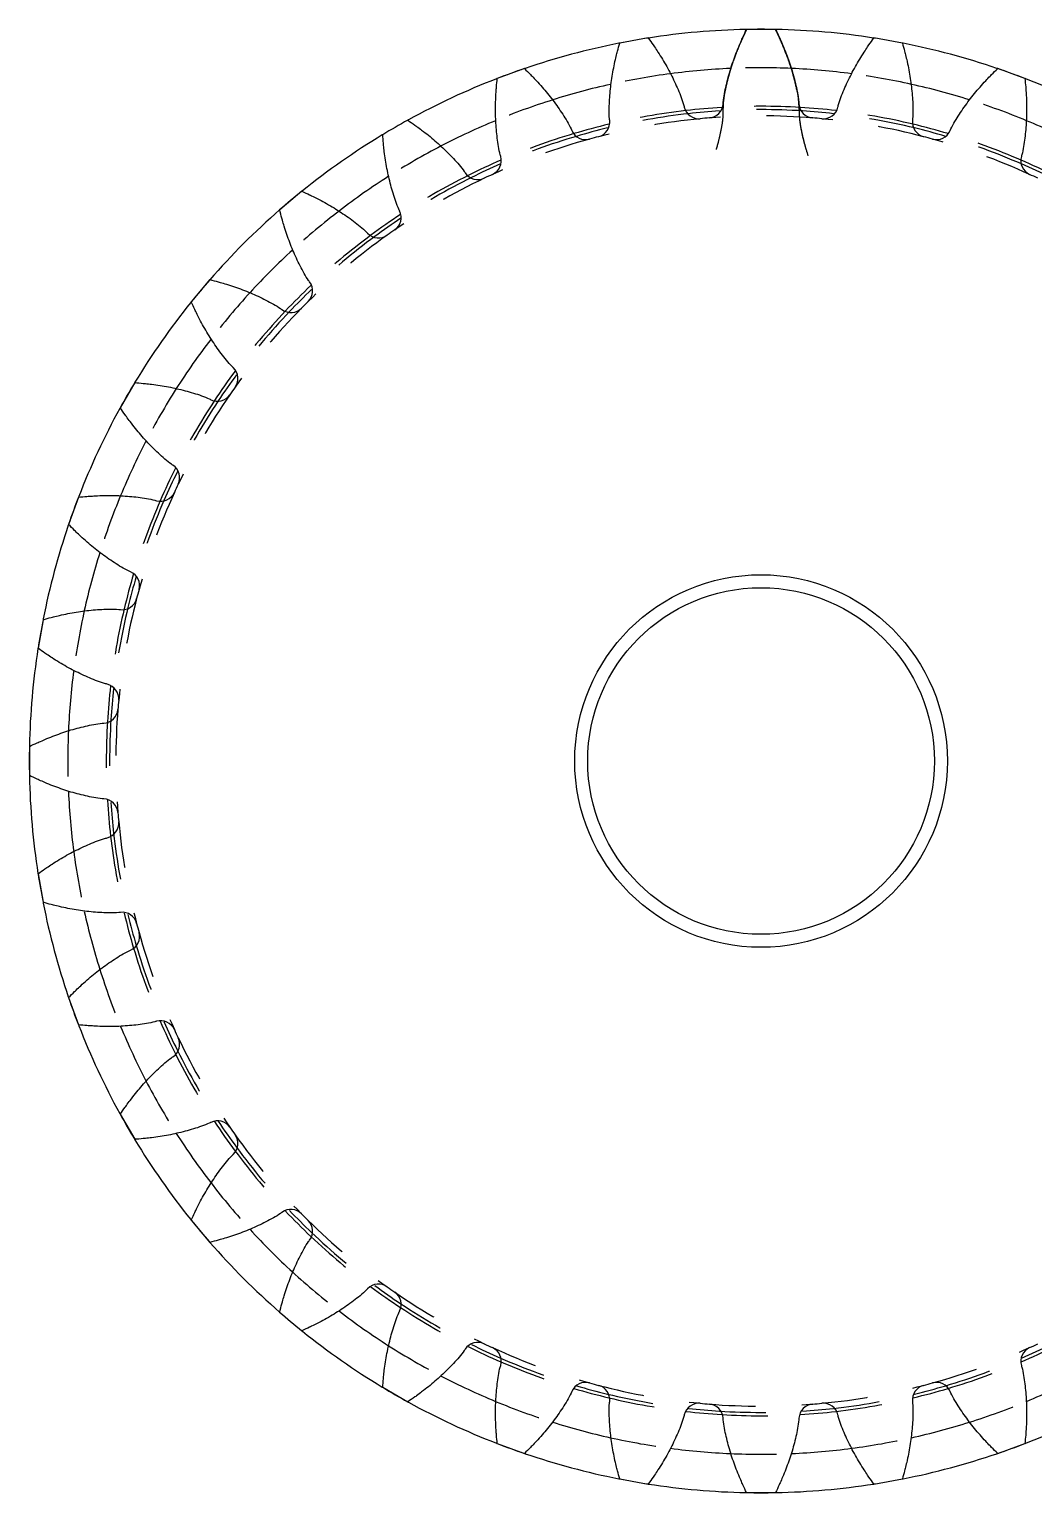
# Model space of a CAD drawing. Header units: inches. Extents: x 0.9 to 97.5, y -1.2 to 16.7.
# Drawn here: x 25.018 to 27.191, y 5.809 to 8.975 of the extents above; entities that cross this region are included whole.
import ezdxf

# ---------------------------------------------------------------- set-up
doc = ezdxf.new("R2010")
doc.units = ezdxf.units.IN
doc.header["$MEASUREMENT"] = 0
doc.linetypes.add('HIDDEN', pattern=[0.2, 0.1, -0.1])
doc.layers.add('DEFAULT_2', color=8, linetype='HIDDEN')

msp = doc.modelspace()

# ---------------------------------------------------------------- linework, layer by layer
at = {"color": 7, "linetype": 'Continuous'}
for p, q in [((26.6325, 8.9751), (26.5698, 8.9751)), ((26.3571, 8.9565), (26.2954, 8.9456)), ((26.9069, 8.9456), (26.8452, 8.9565)), ((26.0892, 8.8903), (26.0303, 8.8689)), ((27.172, 8.8689), (27.1131, 8.8903)), ((25.6076, 8.6249), (25.5596, 8.5845)), ((25.4086, 8.4336), (25.3683, 8.3856)), ((25.2459, 8.2107), (25.2145, 8.1564)), ((25.1243, 7.9629), (25.1029, 7.904)), ((25.0476, 7.6978), (25.0367, 7.636)), ((25.0181, 7.4234), (25.0181, 7.3607)), ((25.0367, 7.148), (25.0476, 7.0863)), ((25.1029, 6.8801), (25.1243, 6.8211)), ((25.2145, 6.6277), (25.2459, 6.5734)), ((25.3683, 6.3985), (25.4086, 6.3505)), ((25.7825, 6.0368), (25.8368, 6.0054)), ((26.0303, 5.9152), (26.0892, 5.8938)), ((27.1131, 5.8938), (27.172, 5.9152)), ((26.2954, 5.8385), (26.3571, 5.8276)), ((26.8452, 5.8276), (26.9069, 5.8385)), ((26.5698, 5.809), (26.6325, 5.809))]:
    msp.add_line(p, q, dxfattribs=at)
for radius in [0.4031, 0.375]:
    msp.add_circle((26.6011, 7.392), radius, dxfattribs=at)
at = {"color": 40, "linetype": 'Continuous'}
for radius, start, end in [(1.5833, 91.1739, 98.8446), (1.5833, 81.1554, 88.8261), (1.5833, 101.2058, 108.8053), (1.5833, 71.1948, 78.7943), (1.5833, 111.2054, 118.7908), (1.5, 92.5361, 97.4946), (1.5, 82.5054, 87.4639), (1.5833, 61.2093, 68.7947), (1.5, 102.5411, 107.4896), (1.5, 72.5104, 77.4589), (1.4167, 93.4381, 96.5817), (1.4167, 83.4183, 86.5619), (1.5, 112.525, 117.4646), (1.4095, 93.6521, 96.3875), (1.4095, 83.6125, 86.3479), (1.5, 62.5354, 67.475), (1.5833, 121.1779, 128.8058), (1.4167, 103.4313, 106.6157), (1.4095, 103.6357, 106.4649), (1.4167, 73.3843, 76.5687), (1.4095, 73.5351, 76.3643), (1.4167, 113.4043, 116.5799), (1.4095, 113.5715, 116.3909), (1.4167, 63.4201, 66.5957), (1.4095, 63.6091, 66.4285), (1.5, 122.4921, 127.4585), (1.5833, 131.135, 138.865), (1.4167, 123.3977, 126.5614), (1.4095, 123.5689, 126.3496), (1.5, 132.5242, 137.4758), (1.4167, 133.4314, 136.5686), (1.4095, 133.6399, 136.3601), (1.5833, 141.1943, 148.8222), (1.5, 142.5415, 147.5079), (1.4167, 143.4386, 146.6023), (1.4095, 143.6504, 146.4311), (1.5833, 151.2093, 158.7947), (1.5, 152.5354, 157.475), (1.4167, 153.4201, 156.5957), (1.4095, 153.6091, 156.4285), (1.5833, 161.1948, 168.7943), (1.5, 162.5104, 167.4589), (1.4167, 163.3843, 166.5687), (1.4095, 163.5351, 166.3643), (1.5833, 171.1554, 178.8261), (1.5, 172.5054, 177.4639), (1.4167, 173.4183, 176.5619), (1.4095, 173.6125, 176.3479), (1.5833, 181.1739, 188.8446), (1.5, 182.5361, 187.4946), (1.4167, 183.4381, 186.5817), (1.4095, 183.6521, 186.3875), (1.5833, 191.2058, 198.8053), (1.5, 192.5411, 197.4896), (1.4167, 193.4313, 196.6157), (1.4095, 193.6357, 196.4649), (1.5833, 201.2054, 208.7908), (1.5, 202.525, 207.4646), (1.4167, 203.4043, 206.5799), (1.4095, 203.5715, 206.3909), (1.4167, 213.3977, 216.5614), (1.4095, 213.5689, 216.3496), (1.5833, 211.1779, 218.8058), (1.5, 212.4921, 217.4585), (1.4167, 223.4314, 226.5686), (1.4095, 223.6399, 226.3601), (1.5, 222.5242, 227.4758), (1.5833, 221.135, 228.865), (1.4167, 233.4386, 236.6023), (1.4095, 233.6504, 236.4311), (1.5, 232.5415, 237.5079), (1.5833, 231.1943, 238.8222), (1.4167, 243.4201, 246.5957), (1.4095, 243.6091, 246.4285), (1.4167, 293.4043, 296.5799), (1.4095, 293.5715, 296.3909), (1.5, 242.5354, 247.475), (1.5, 292.525, 297.4646), (1.4167, 253.3843, 256.5687), (1.4095, 253.5351, 256.3643), (1.4167, 283.4313, 286.6157), (1.4095, 283.6357, 286.4649), (1.5833, 241.2093, 248.7947), (1.4095, 263.6125, 266.3479), (1.4095, 273.6521, 276.3875), (1.5833, 291.2054, 298.7908), (1.5, 252.5104, 257.4589), (1.4167, 263.4183, 266.5619), (1.4167, 273.4381, 276.5817), (1.5, 282.5411, 287.4896), (1.5833, 251.1948, 258.7943), (1.5, 262.5054, 267.4639), (1.5, 272.5361, 277.4946), (1.5833, 281.2058, 288.8053), (1.5833, 261.1554, 268.8261), (1.5833, 271.1739, 278.8446)]:
    msp.add_arc((26.6011, 7.392), radius, start, end, dxfattribs=at)
at = {"color": 7, "linetype": 'Continuous'}
for centre, radius, start, end in [((26.6011, 7.392), 1.5833, 88.865, 91.135), ((26.6011, 7.392), 1.5833, 98.865, 101.135), ((26.6011, 7.392), 1.5833, 78.865, 81.135), ((26.6011, 7.392), 1.5833, 108.865, 111.135), ((26.6011, 7.392), 1.5833, 68.865, 71.135), ((26.4665, 8.8142), 0.0325, 193.6023, 275.4081), ((26.4868, 8.816), 0.0325, 274.5919, 356.3977), ((26.7155, 8.816), 0.0325, 183.6023, 265.4081), ((26.7358, 8.8142), 0.0325, 264.5919, 346.3977), ((26.6011, 7.392), 1.5833, 118.865, 121.135), ((26.2413, 8.7745), 0.0325, 284.5919, 6.3977), ((26.6011, 7.392), 1.396, 94.5919, 95.4081), ((26.6011, 7.392), 1.396, 84.5919, 85.4081), ((26.961, 8.7745), 0.0325, 173.6023, 255.4081), ((26.2216, 8.7692), 0.0325, 203.6023, 285.4081), ((26.6011, 7.392), 1.396, 104.5919, 105.4081), ((26.6011, 7.392), 1.396, 74.5919, 75.4081), ((26.9807, 8.7692), 0.0325, 254.5919, 336.3977), ((26.0067, 8.691), 0.0325, 294.5919, 16.3977), ((27.1956, 8.691), 0.0325, 163.6023, 245.4081), ((25.9882, 8.6824), 0.0325, 213.6023, 295.4081), ((26.6011, 7.392), 1.396, 114.5919, 115.4081), ((26.6011, 7.392), 1.396, 64.5919, 65.4081), ((26.6011, 7.392), 1.5833, 128.865, 131.135), ((25.7901, 8.568), 0.0325, 304.5919, 26.3977), ((25.7735, 8.5563), 0.0325, 223.6023, 305.4081), ((26.6011, 7.392), 1.396, 124.5919, 125.4081), ((26.6011, 7.392), 1.5833, 138.865, 141.135), ((25.5983, 8.4093), 0.0325, 314.5919, 36.3977), ((25.5839, 8.3949), 0.0325, 233.6023, 315.4081), ((26.6011, 7.392), 1.396, 134.5919, 135.4081), ((25.4369, 8.2197), 0.0325, 324.5919, 46.3977), ((26.6011, 7.392), 1.5833, 148.865, 151.135), ((25.4252, 8.203), 0.0325, 243.6023, 325.4081), ((26.6011, 7.392), 1.396, 144.5919, 145.4081), ((25.3108, 8.005), 0.0325, 334.5919, 56.3977), ((26.6011, 7.392), 1.396, 154.5919, 155.4081), ((26.6011, 7.392), 1.5833, 158.865, 161.135), ((25.3022, 7.9865), 0.0325, 253.6023, 335.4081), ((25.224, 7.7716), 0.0325, 344.5919, 66.3977), ((26.6011, 7.392), 1.396, 164.5919, 165.4081), ((25.2187, 7.7519), 0.0325, 263.6023, 345.4081), ((26.6011, 7.392), 1.5833, 168.865, 171.135), ((25.179, 7.5267), 0.0325, 354.5919, 76.3977), ((26.6011, 7.392), 1.396, 174.5919, 175.4081), ((25.1772, 7.5064), 0.0325, 273.6023, 355.4081), ((26.6011, 7.392), 1.5833, 178.865, 181.135), ((25.1772, 7.2777), 0.0325, 4.5919, 86.3977), ((25.179, 7.2574), 0.0325, 283.6023, 5.4081), ((26.6011, 7.392), 1.396, 184.5919, 185.4081), ((26.6011, 7.392), 1.5833, 188.865, 191.135), ((25.2187, 7.0322), 0.0325, 14.5919, 96.3977), ((26.6011, 7.392), 1.396, 194.5919, 195.4081), ((25.224, 7.0125), 0.0325, 293.6023, 15.4081), ((26.6011, 7.392), 1.5833, 198.865, 201.135), ((25.3022, 6.7976), 0.0325, 24.5919, 106.3977), ((26.6011, 7.392), 1.396, 204.5919, 205.4081), ((25.3108, 6.7791), 0.0325, 303.6023, 25.4081), ((26.6011, 7.392), 1.5833, 208.865, 211.135), ((25.4252, 6.581), 0.0325, 34.5919, 116.3977), ((26.6011, 7.392), 1.396, 214.5919, 215.4081), ((25.4369, 6.5644), 0.0325, 313.6023, 35.4081), ((26.6011, 7.392), 1.5833, 218.865, 221.135), ((25.5839, 6.3892), 0.0325, 44.5919, 126.3977), ((26.6011, 7.392), 1.396, 224.5919, 225.4081), ((25.5983, 6.3748), 0.0325, 323.6023, 45.4081), ((25.7735, 6.2277), 0.0325, 54.5919, 136.3977), ((26.6011, 7.392), 1.396, 234.5919, 235.4081), ((25.7901, 6.2161), 0.0325, 333.6023, 55.4081), ((26.6011, 7.392), 1.5833, 228.865, 231.135), ((25.9882, 6.1017), 0.0325, 64.5919, 146.3977), ((26.6011, 7.392), 1.396, 244.5919, 245.4081), ((26.0067, 6.0931), 0.0325, 343.6023, 65.4081), ((27.1956, 6.0931), 0.0325, 114.5919, 196.3977), ((26.6011, 7.392), 1.396, 294.5919, 295.4081), ((26.6011, 7.392), 1.5833, 238.865, 241.135), ((26.2216, 6.0149), 0.0325, 74.5919, 156.3977), ((26.6011, 7.392), 1.396, 254.5919, 255.4081), ((26.2413, 6.0096), 0.0325, 353.6023, 75.4081), ((26.961, 6.0096), 0.0325, 104.5919, 186.3977), ((26.6011, 7.392), 1.396, 284.5919, 285.4081), ((26.9807, 6.0149), 0.0325, 23.6023, 105.4081), ((26.4665, 5.9699), 0.0325, 84.5919, 166.3977), ((26.6011, 7.392), 1.396, 264.5919, 265.4081), ((26.4868, 5.9681), 0.0325, 3.6023, 85.4081), ((26.7155, 5.9681), 0.0325, 94.5919, 176.3977), ((26.6011, 7.392), 1.396, 274.5919, 275.4081), ((26.7358, 5.9699), 0.0325, 13.6023, 95.4081), ((26.6011, 7.392), 1.5833, 248.865, 251.135), ((26.6011, 7.392), 1.5833, 288.865, 291.135), ((26.6011, 7.392), 1.5833, 258.865, 261.135), ((26.6011, 7.392), 1.5833, 278.865, 281.135), ((26.6011, 7.392), 1.5833, 268.865, 271.135)]:
    msp.add_arc(centre, radius, start, end, dxfattribs=at)
for points, start_tangent, end_tangent in [([(26.5599, 8.954), (26.5619, 8.9584), (26.5698, 8.9751)], (0.004751, 0.010611), (0.005081, 0.010456)), ([(26.6325, 8.9751), (26.6404, 8.9584), (26.6423, 8.954)], (0.005081, -0.010456), (0.004751, -0.010611)), ([(26.2893, 8.9231), (26.2905, 8.9278), (26.2954, 8.9456)], (0.002836, 0.011275), (0.003188, 0.01118)), ([(26.3571, 8.9565), (26.3678, 8.9414), (26.3705, 8.9374)], (0.00682, -0.009415), (0.006521, -0.009625)), ([(26.3705, 8.9374), (26.378, 8.926), (26.3878, 8.9104), (26.3971, 8.8945), (26.4058, 8.8782), (26.414, 8.8616), (26.4215, 8.8448), (26.4284, 8.8277), (26.434, 8.8101), (26.4349, 8.8065)], (0.041086, -0.060639), (0.017219, -0.071162)), ([(26.5192, 8.8139), (26.5195, 8.8176), (26.522, 8.8359), (26.5258, 8.8539), (26.5303, 8.8718), (26.5354, 8.8895), (26.5412, 8.9071), (26.5476, 8.9244), (26.5545, 8.9415), (26.5599, 8.954)], (0.0046, 0.073071), (0.029932, 0.066852)), ([(26.6423, 8.954), (26.6478, 8.9415), (26.6547, 8.9244), (26.6611, 8.9071), (26.6669, 8.8895), (26.672, 8.8718), (26.6765, 8.8539), (26.6803, 8.8359), (26.6828, 8.8176), (26.6831, 8.8139)], (0.029932, -0.066852), (0.0046, -0.073071)), ([(26.7674, 8.8065), (26.7683, 8.8101), (26.7739, 8.8277), (26.7808, 8.8448), (26.7883, 8.8616), (26.7965, 8.8782), (26.8052, 8.8945), (26.8145, 8.9104), (26.8243, 8.926), (26.8318, 8.9374)], (0.017219, 0.071162), (0.041086, 0.060639)), ([(26.8318, 8.9374), (26.8345, 8.9414), (26.8452, 8.9565)], (0.006521, 0.009625), (0.00682, 0.009415)), ([(26.9069, 8.9456), (26.9118, 8.9278), (26.913, 8.9231)], (0.003188, -0.01118), (0.002836, -0.011275)), ([(26.2736, 8.7781), (26.2732, 8.7818), (26.2725, 8.8002), (26.2731, 8.8186), (26.2744, 8.837), (26.2764, 8.8554), (26.279, 8.8736), (26.2823, 8.8918), (26.2861, 8.9098), (26.2893, 8.9231)], (-0.008158, 0.07276), (0.017868, 0.071034)), ([(26.913, 8.9231), (26.9162, 8.9098), (26.92, 8.8918), (26.9233, 8.8736), (26.9259, 8.8554), (26.9279, 8.837), (26.9292, 8.8186), (26.9298, 8.8002), (26.9291, 8.7818), (26.9287, 8.7781)], (0.017868, -0.071034), (-0.008158, -0.07276)), ([(26.0282, 8.8457), (26.0286, 8.8505), (26.0303, 8.8689)], (0.000835, 0.011596), (0.001198, 0.011564)), ([(26.0892, 8.8903), (26.1023, 8.8773), (26.1056, 8.8739)], (0.008351, -0.008088), (0.008093, -0.008346)), ([(26.1056, 8.8739), (26.115, 8.864), (26.1274, 8.8503), (26.1393, 8.8362), (26.1507, 8.8217), (26.1616, 8.8068), (26.1719, 8.7915), (26.1817, 8.7759), (26.1903, 8.7596), (26.1918, 8.7562)], (0.050991, -0.052584), (0.029314, -0.067091)), ([(27.0105, 8.7562), (27.012, 8.7596), (27.0206, 8.7759), (27.0304, 8.7915), (27.0407, 8.8068), (27.0516, 8.8217), (27.063, 8.8362), (27.0749, 8.8503), (27.0872, 8.864), (27.0967, 8.8739)], (0.029314, 0.067091), (0.050991, 0.052584)), ([(27.0967, 8.8739), (27.1, 8.8773), (27.1131, 8.8903)], (0.008093, 0.008346), (0.008351, 0.008088)), ([(27.172, 8.8689), (27.1737, 8.8505), (27.1741, 8.8457)], (0.001198, -0.011564), (0.000835, -0.011596)), ([(26.0379, 8.7001), (26.0368, 8.7037), (26.033, 8.7217), (26.0304, 8.74), (26.0285, 8.7583), (26.0272, 8.7768), (26.0266, 8.7952), (26.0267, 8.8136), (26.0274, 8.8321), (26.0282, 8.8457)], (-0.020669, 0.070238), (0.005262, 0.073058)), ([(27.1741, 8.8457), (27.1749, 8.8321), (27.1756, 8.8136), (27.1757, 8.7952), (27.1751, 8.7768), (27.1738, 8.7583), (27.1719, 8.74), (27.1693, 8.7217), (27.1654, 8.7037), (27.1644, 8.7001)], (0.005262, -0.073058), (-0.020669, -0.070238)), ([(25.8368, 8.7787), (25.852, 8.7681), (25.8559, 8.7653)], (0.009628, -0.006515), (0.00942, -0.006814)), ([(25.7845, 8.7241), (25.784, 8.7289), (25.7825, 8.7473)], (-0.001191, 0.011565), (-0.000828, 0.011596)), ([(25.8559, 8.7653), (25.8668, 8.7572), (25.8814, 8.7459), (25.8956, 8.7341), (25.9093, 8.7218), (25.9226, 8.709), (25.9354, 8.6957), (25.9478, 8.682), (25.9591, 8.6674), (25.9612, 8.6644)], (0.059348, -0.04293), (0.040519, -0.060981)), ([(25.8193, 8.5825), (25.8177, 8.5858), (25.8107, 8.6029), (25.805, 8.6204), (25.7999, 8.6381), (25.7955, 8.6561), (25.7917, 8.6741), (25.7886, 8.6923), (25.786, 8.7106), (25.7845, 8.7241)], (-0.032552, 0.065581), (-0.007505, 0.072862)), ([(25.6076, 8.6249), (25.6244, 8.6171), (25.6287, 8.6151)], (0.010614, -0.004744), (0.01046, -0.005075)), ([(25.6287, 8.6151), (25.6409, 8.609), (25.6572, 8.6003), (25.6732, 8.5912), (25.6889, 8.5814), (25.7042, 8.5712), (25.7192, 8.5603), (25.7337, 8.5489), (25.7474, 8.5366), (25.7499, 8.5339)], (0.065901, -0.031972), (0.050493, -0.053019)), ([(25.5656, 8.5621), (25.5643, 8.5667), (25.5596, 8.5845)], (-0.003181, 0.011182), (-0.002829, 0.011276)), ([(25.6244, 8.4286), (25.6223, 8.4316), (25.6125, 8.4472), (25.6038, 8.4635), (25.5957, 8.4801), (25.5882, 8.497), (25.5814, 8.5141), (25.5751, 8.5314), (25.5694, 8.549), (25.5656, 8.5621)], (-0.043445, 0.058932), (-0.020043, 0.070452)), ([(25.4086, 8.4336), (25.4265, 8.4289), (25.4311, 8.4276)], (0.011276, -0.002829), (0.011182, -0.003181)), ([(25.4311, 8.4276), (25.4442, 8.4237), (25.4618, 8.4181), (25.4791, 8.4118), (25.4962, 8.405), (25.5131, 8.3975), (25.5297, 8.3894), (25.546, 8.3807), (25.5616, 8.3709), (25.5646, 8.3688)], (0.070452, -0.020043), (0.058932, -0.043445)), ([(25.3781, 8.3645), (25.3761, 8.3688), (25.3683, 8.3856)], (-0.005075, 0.01046), (-0.004744, 0.010614)), ([(25.4593, 8.2432), (25.4566, 8.2458), (25.4443, 8.2595), (25.4329, 8.274), (25.422, 8.289), (25.4118, 8.3043), (25.402, 8.32), (25.3929, 8.336), (25.3842, 8.3523), (25.3781, 8.3645)], (-0.053019, 0.050493), (-0.031972, 0.065901)), ([(25.2459, 8.2107), (25.2643, 8.2092), (25.2691, 8.2087)], (0.011596, -0.000828), (0.011565, -0.001191)), ([(25.2691, 8.2087), (25.2826, 8.2072), (25.3009, 8.2046), (25.3191, 8.2015), (25.3371, 8.1977), (25.355, 8.1933), (25.3728, 8.1882), (25.3903, 8.1825), (25.4074, 8.1755), (25.4107, 8.1739)], (0.072862, -0.007505), (0.065581, -0.032552)), ([(25.2279, 8.1373), (25.2251, 8.1412), (25.2145, 8.1564)], (-0.006814, 0.00942), (-0.006515, 0.009628)), ([(25.3288, 8.032), (25.3258, 8.0341), (25.3112, 8.0454), (25.2975, 8.0578), (25.2842, 8.0706), (25.2714, 8.0839), (25.2591, 8.0976), (25.2473, 8.1118), (25.236, 8.1264), (25.2279, 8.1373)], (-0.060981, 0.040519), (-0.04293, 0.059348)), ([(25.1243, 7.9629), (25.1427, 7.9646), (25.1475, 7.965)], (0.011564, 0.001198), (0.011596, 0.000835)), ([(25.1475, 7.965), (25.1611, 7.9658), (25.1795, 7.9665), (25.198, 7.9666), (25.2164, 7.966), (25.2348, 7.9647), (25.2532, 7.9628), (25.2715, 7.9602), (25.2895, 7.9563), (25.293, 7.9553)], (0.073058, 0.005262), (0.070238, -0.020669)), ([(25.1193, 7.8875), (25.1159, 7.8909), (25.1029, 7.904)], (-0.008346, 0.008093), (-0.008088, 0.008351)), ([(25.237, 7.8014), (25.2336, 7.8029), (25.2173, 7.8115), (25.2017, 7.8213), (25.1864, 7.8316), (25.1715, 7.8425), (25.157, 7.8539), (25.1429, 7.8658), (25.1292, 7.8781), (25.1193, 7.8875)], (-0.067091, 0.029314), (-0.052584, 0.050991)), ([(25.0476, 7.6978), (25.0654, 7.7027), (25.0701, 7.7038)], (0.01118, 0.003188), (0.011275, 0.002836)), ([(25.0701, 7.7038), (25.0833, 7.707), (25.1014, 7.7109), (25.1195, 7.7142), (25.1378, 7.7168), (25.1562, 7.7188), (25.1746, 7.7201), (25.193, 7.7207), (25.2114, 7.72), (25.2151, 7.7196)], (0.071034, 0.017868), (0.07276, -0.008158)), ([(25.0558, 7.6227), (25.0518, 7.6254), (25.0367, 7.636)], (-0.009625, 0.006521), (-0.009415, 0.00682)), ([(25.1866, 7.5583), (25.1831, 7.5592), (25.1655, 7.5648), (25.1484, 7.5717), (25.1316, 7.5792), (25.115, 7.5874), (25.0987, 7.5961), (25.0828, 7.6054), (25.0671, 7.6152), (25.0558, 7.6227)], (-0.071162, 0.017219), (-0.060639, 0.041086)), ([(25.0392, 7.4332), (25.0517, 7.4387), (25.0688, 7.4456), (25.0861, 7.452), (25.1036, 7.4578), (25.1214, 7.4629), (25.1393, 7.4674), (25.1573, 7.4712), (25.1756, 7.4737), (25.1793, 7.474)], (0.066852, 0.029932), (0.073071, 0.0046)), ([(25.0181, 7.4234), (25.0348, 7.4313), (25.0392, 7.4332)], (0.010456, 0.005081), (0.010611, 0.004751)), ([(25.0392, 7.3508), (25.0348, 7.3528), (25.0181, 7.3607)], (-0.010611, 0.004751), (-0.010456, 0.005081)), ([(25.1793, 7.3101), (25.1756, 7.3104), (25.1573, 7.3129), (25.1393, 7.3167), (25.1214, 7.3212), (25.1036, 7.3263), (25.0861, 7.3321), (25.0688, 7.3384), (25.0517, 7.3454), (25.0392, 7.3508)], (-0.073071, 0.0046), (-0.066852, 0.029932)), ([(25.0558, 7.1614), (25.0671, 7.1689), (25.0828, 7.1787), (25.0987, 7.188), (25.115, 7.1967), (25.1316, 7.2048), (25.1484, 7.2124), (25.1655, 7.2192), (25.1831, 7.2249), (25.1866, 7.2258)], (0.060639, 0.041086), (0.071162, 0.017219)), ([(25.0367, 7.148), (25.0518, 7.1587), (25.0558, 7.1614)], (0.009415, 0.00682), (0.009625, 0.006521)), ([(25.0701, 7.0802), (25.0654, 7.0814), (25.0476, 7.0863)], (-0.011275, 0.002836), (-0.01118, 0.003188)), ([(25.2151, 7.0645), (25.2114, 7.0641), (25.193, 7.0634), (25.1746, 7.064), (25.1562, 7.0653), (25.1378, 7.0673), (25.1195, 7.0699), (25.1014, 7.0732), (25.0833, 7.077), (25.0701, 7.0802)], (-0.07276, -0.008158), (-0.071034, 0.017868)), ([(25.1193, 6.8965), (25.1292, 6.9059), (25.1429, 6.9183), (25.157, 6.9302), (25.1715, 6.9416), (25.1864, 6.9525), (25.2017, 6.9628), (25.2173, 6.9726), (25.2336, 6.9812), (25.237, 6.9827)], (0.052584, 0.050991), (0.067091, 0.029314)), ([(25.1029, 6.8801), (25.1159, 6.8932), (25.1193, 6.8965)], (0.008088, 0.008351), (0.008346, 0.008093)), ([(25.1475, 6.8191), (25.1427, 6.8195), (25.1243, 6.8211)], (-0.011596, 0.000835), (-0.011564, 0.001198)), ([(25.293, 6.8287), (25.2895, 6.8277), (25.2715, 6.8239), (25.2532, 6.8213), (25.2348, 6.8194), (25.2164, 6.8181), (25.198, 6.8175), (25.1795, 6.8176), (25.1611, 6.8183), (25.1475, 6.8191)], (-0.070238, -0.020669), (-0.073058, 0.005262)), ([(25.2279, 6.6467), (25.236, 6.6577), (25.2473, 6.6723), (25.2591, 6.6865), (25.2714, 6.7002), (25.2842, 6.7135), (25.2975, 6.7263), (25.3112, 6.7387), (25.3258, 6.75), (25.3288, 6.7521)], (0.04293, 0.059348), (0.060981, 0.040519)), ([(25.2145, 6.6277), (25.2251, 6.6428), (25.2279, 6.6467)], (0.006515, 0.009628), (0.006814, 0.00942)), ([(25.4107, 6.6102), (25.4074, 6.6086), (25.3903, 6.6016), (25.3728, 6.5959), (25.355, 6.5908), (25.3371, 6.5864), (25.3191, 6.5826), (25.3009, 6.5795), (25.2826, 6.5769), (25.2691, 6.5754)], (-0.065581, -0.032552), (-0.072862, -0.007505)), ([(25.2691, 6.5754), (25.2643, 6.5749), (25.2459, 6.5734)], (-0.011565, -0.001191), (-0.011596, -0.000828)), ([(25.3781, 6.4196), (25.3842, 6.4318), (25.3929, 6.4481), (25.402, 6.4641), (25.4118, 6.4798), (25.422, 6.4951), (25.4329, 6.5101), (25.4443, 6.5246), (25.4566, 6.5383), (25.4593, 6.5408)], (0.031972, 0.065901), (0.053019, 0.050493)), ([(25.3683, 6.3985), (25.3761, 6.4153), (25.3781, 6.4196)], (0.004744, 0.010614), (0.005075, 0.01046)), ([(25.5646, 6.4153), (25.5616, 6.4132), (25.546, 6.4034), (25.5297, 6.3947), (25.5131, 6.3866), (25.4962, 6.3791), (25.4791, 6.3723), (25.4618, 6.366), (25.4442, 6.3603), (25.4311, 6.3565)], (-0.058932, -0.043445), (-0.070452, -0.020043)), ([(25.4311, 6.3565), (25.4265, 6.3552), (25.4086, 6.3505)], (-0.011182, -0.003181), (-0.011276, -0.002829)), ([(25.5656, 6.222), (25.5694, 6.2351), (25.5751, 6.2526), (25.5814, 6.27), (25.5882, 6.2871), (25.5957, 6.304), (25.6038, 6.3206), (25.6125, 6.3369), (25.6223, 6.3525), (25.6244, 6.3555)], (0.020043, 0.070452), (0.043445, 0.058932)), ([(25.7499, 6.2502), (25.7474, 6.2475), (25.7337, 6.2351), (25.7192, 6.2238), (25.7042, 6.2129), (25.6889, 6.2026), (25.6732, 6.1929), (25.6572, 6.1837), (25.6409, 6.1751), (25.6287, 6.169)], (-0.050493, -0.053019), (-0.065901, -0.031972)), ([(25.5596, 6.1995), (25.5643, 6.2174), (25.5656, 6.222)], (0.002829, 0.011276), (0.003181, 0.011182)), ([(25.7845, 6.0599), (25.786, 6.0735), (25.7886, 6.0918), (25.7917, 6.11), (25.7955, 6.128), (25.7999, 6.1459), (25.805, 6.1637), (25.8107, 6.1812), (25.8177, 6.1983), (25.8193, 6.2016)], (0.007505, 0.072862), (0.032552, 0.065581)), ([(25.6287, 6.169), (25.6244, 6.167), (25.6076, 6.1592)], (-0.01046, -0.005075), (-0.010614, -0.004744)), ([(25.9612, 6.1197), (25.9591, 6.1167), (25.9478, 6.1021), (25.9354, 6.0884), (25.9226, 6.0751), (25.9093, 6.0623), (25.8956, 6.05), (25.8814, 6.0382), (25.8668, 6.0269), (25.8559, 6.0187)], (-0.040519, -0.060981), (-0.059348, -0.04293)), ([(26.0282, 5.9384), (26.0274, 5.952), (26.0267, 5.9704), (26.0266, 5.9889), (26.0272, 6.0073), (26.0285, 6.0257), (26.0304, 6.0441), (26.033, 6.0624), (26.0368, 6.0804), (26.0379, 6.0839)], (-0.005262, 0.073058), (0.020669, 0.070238)), ([(27.1644, 6.0839), (27.1654, 6.0804), (27.1693, 6.0624), (27.1719, 6.0441), (27.1738, 6.0257), (27.1751, 6.0073), (27.1757, 5.9889), (27.1756, 5.9704), (27.1749, 5.952), (27.1741, 5.9384)], (0.020669, -0.070238), (-0.005262, -0.073058)), ([(25.7825, 6.0368), (25.784, 6.0552), (25.7845, 6.0599)], (0.000828, 0.011596), (0.001191, 0.011565)), ([(25.8559, 6.0187), (25.852, 6.0159), (25.8368, 6.0054)], (-0.00942, -0.006814), (-0.009628, -0.006515)), ([(26.1918, 6.0279), (26.1903, 6.0245), (26.1817, 6.0082), (26.1719, 5.9926), (26.1616, 5.9773), (26.1507, 5.9624), (26.1393, 5.9479), (26.1274, 5.9338), (26.115, 5.9201), (26.1056, 5.9102)], (-0.029314, -0.067091), (-0.050991, -0.052584)), ([(27.0967, 5.9102), (27.0872, 5.9201), (27.0749, 5.9338), (27.063, 5.9479), (27.0516, 5.9624), (27.0407, 5.9773), (27.0304, 5.9926), (27.0206, 6.0082), (27.012, 6.0245), (27.0105, 6.0279)], (-0.050991, 0.052584), (-0.029314, 0.067091)), ([(26.2893, 5.861), (26.2861, 5.8742), (26.2823, 5.8923), (26.279, 5.9104), (26.2764, 5.9287), (26.2744, 5.947), (26.2731, 5.9655), (26.2725, 5.9839), (26.2732, 6.0023), (26.2736, 6.006)], (-0.017868, 0.071034), (0.008158, 0.07276)), ([(26.9287, 6.006), (26.9291, 6.0023), (26.9298, 5.9839), (26.9292, 5.9655), (26.9279, 5.947), (26.9259, 5.9287), (26.9233, 5.9104), (26.92, 5.8923), (26.9162, 5.8742), (26.913, 5.861)], (0.008158, -0.07276), (-0.017868, -0.071034)), ([(26.4349, 5.9775), (26.434, 5.974), (26.4284, 5.9564), (26.4215, 5.9393), (26.414, 5.9224), (26.4058, 5.9059), (26.3971, 5.8896), (26.3878, 5.8737), (26.378, 5.858), (26.3705, 5.8467)], (-0.017219, -0.071162), (-0.041086, -0.060639)), ([(26.5599, 5.8301), (26.5545, 5.8426), (26.5476, 5.8597), (26.5412, 5.877), (26.5354, 5.8945), (26.5303, 5.9123), (26.5258, 5.9302), (26.522, 5.9482), (26.5195, 5.9665), (26.5192, 5.9702)], (-0.029932, 0.066852), (-0.0046, 0.073071)), ([(26.6831, 5.9702), (26.6828, 5.9665), (26.6803, 5.9482), (26.6765, 5.9302), (26.672, 5.9123), (26.6669, 5.8945), (26.6611, 5.877), (26.6547, 5.8597), (26.6478, 5.8426), (26.6423, 5.8301)], (-0.0046, -0.073071), (-0.029932, -0.066852)), ([(26.8318, 5.8467), (26.8243, 5.858), (26.8145, 5.8737), (26.8052, 5.8896), (26.7965, 5.9059), (26.7883, 5.9224), (26.7808, 5.9393), (26.7739, 5.9564), (26.7683, 5.974), (26.7674, 5.9775)], (-0.041086, 0.060639), (-0.017219, 0.071162)), ([(26.0303, 5.9152), (26.0286, 5.9336), (26.0282, 5.9384)], (-0.001198, 0.011564), (-0.000835, 0.011596)), ([(27.1741, 5.9384), (27.1737, 5.9336), (27.172, 5.9152)], (-0.000835, -0.011596), (-0.001198, -0.011564)), ([(26.1056, 5.9102), (26.1023, 5.9068), (26.0892, 5.8938)], (-0.008093, -0.008346), (-0.008351, -0.008088)), ([(27.1131, 5.8938), (27.1, 5.9068), (27.0967, 5.9102)], (-0.008351, 0.008088), (-0.008093, 0.008346)), ([(26.2954, 5.8385), (26.2905, 5.8563), (26.2893, 5.861)], (-0.003188, 0.01118), (-0.002836, 0.011275)), ([(26.913, 5.861), (26.9118, 5.8563), (26.9069, 5.8385)], (-0.002836, -0.011275), (-0.003188, -0.01118)), ([(26.3705, 5.8467), (26.3678, 5.8427), (26.3571, 5.8276)], (-0.006521, -0.009625), (-0.00682, -0.009415)), ([(26.5698, 5.809), (26.5619, 5.8257), (26.5599, 5.8301)], (-0.005081, 0.010456), (-0.004751, 0.010611)), ([(26.6423, 5.8301), (26.6404, 5.8257), (26.6325, 5.809)], (-0.004751, -0.010611), (-0.005081, -0.010456)), ([(26.8452, 5.8276), (26.8345, 5.8427), (26.8318, 5.8467)], (-0.00682, 0.009415), (-0.006521, 0.009625))]:
    msp.add_spline(points, degree=3, dxfattribs=dict(at, start_tangent=start_tangent, end_tangent=end_tangent))
at = {"layer": 'DEFAULT_2', "color": 8, "linetype": 'HIDDEN'}
for radius, start, end in [(1.5833, 91.135, 91.1739), (1.5833, 88.8261, 88.865), (1.5833, 101.135, 101.2058), (1.5833, 98.8446, 98.865), (1.5833, 81.135, 81.1554), (1.5833, 78.7943, 78.865), (1.5833, 111.135, 111.2054), (1.5833, 108.8053, 108.865), (1.5, 97.4946, 102.5411), (1.5, 87.4639, 92.5361), (1.5, 77.4589, 82.5054), (1.5833, 71.135, 71.1948), (1.5833, 68.7947, 68.865), (1.5, 107.4896, 112.525), (1.4167, 86.5619, 93.4381), (1.5, 67.475, 72.5104), (1.5833, 118.7908, 118.865), (1.396, 95.4081, 104.5919), (1.4095, 96.3875, 103.6357), (1.4167, 96.5817, 103.4313), (1.396, 85.4081, 94.5919), (1.4095, 86.3479, 93.6521), (1.396, 75.4081, 84.5919), (1.4095, 76.3643, 83.6125), (1.4167, 76.5687, 83.4183), (1.5833, 121.135, 121.1779), (1.4095, 106.4649, 113.5715), (1.4167, 106.6157, 113.4043), (1.4095, 66.4285, 73.5351), (1.4167, 66.5957, 73.3843), (1.5, 117.4646, 122.4921), (1.396, 105.4081, 114.5919), (1.396, 65.4081, 74.5919), (1.396, 115.4081, 124.5919), (1.4167, 116.5799, 123.3977), (1.4095, 116.3909, 123.5689), (1.5833, 128.8058, 128.865), (1.5, 127.4585, 132.5242), (1.396, 125.4081, 134.5919), (1.4167, 126.5614, 133.4314), (1.4095, 126.3496, 133.6399), (1.5, 137.4758, 142.5415), (1.5833, 141.135, 141.1943), (1.396, 135.4081, 144.5919), (1.4167, 136.5686, 143.4386), (1.4095, 136.3601, 143.6504), (1.5833, 148.8222, 148.865), (1.5, 147.5079, 152.5354), (1.4167, 146.6023, 153.4201), (1.4095, 146.4311, 153.6091), (1.396, 145.4081, 154.5919), (1.5833, 151.135, 151.2093), (1.5833, 158.7947, 158.865), (1.5, 157.475, 162.5104), (1.4167, 156.5957, 163.3843), (1.4095, 156.4285, 163.5351), (1.396, 155.4081, 164.5919), (1.5833, 161.135, 161.1948), (1.396, 165.4081, 174.5919), (1.5833, 168.7943, 168.865), (1.5, 167.4589, 172.5054), (1.4167, 166.5687, 173.4183), (1.4095, 166.3643, 173.6125), (1.5833, 171.135, 171.1554), (1.4167, 176.5619, 183.4381), (1.4095, 176.3479, 183.6521), (1.396, 175.4081, 184.5919), (1.5, 177.4639, 182.5361), (1.5833, 178.8261, 178.865), (1.5833, 181.135, 181.1739), (1.396, 185.4081, 194.5919), (1.4167, 186.5817, 193.4313), (1.4095, 186.3875, 193.6357), (1.5, 187.4946, 192.5411), (1.5833, 188.8446, 188.865), (1.5833, 191.135, 191.2058), (1.396, 195.4081, 204.5919), (1.4167, 196.6157, 203.4043), (1.4095, 196.4649, 203.5715), (1.5, 197.4896, 202.525), (1.5833, 198.8053, 198.865), (1.5833, 201.135, 201.2054), (1.396, 205.4081, 214.5919), (1.4167, 206.5799, 213.3977), (1.4095, 206.3909, 213.5689), (1.5, 207.4646, 212.4921), (1.5833, 208.7908, 208.865), (1.5833, 211.135, 211.1779), (1.396, 215.4081, 224.5919), (1.4095, 216.3496, 223.6399), (1.4167, 216.5614, 223.4314), (1.5, 217.4585, 222.5242), (1.5833, 218.8058, 218.865), (1.396, 225.4081, 234.5919), (1.4095, 226.3601, 233.6504), (1.4167, 226.5686, 233.4386), (1.5, 227.4758, 232.5415), (1.396, 235.4081, 244.5919), (1.4167, 236.6023, 243.4201), (1.4095, 236.4311, 243.6091), (1.5833, 231.135, 231.1943), (1.5, 237.5079, 242.5354), (1.396, 245.4081, 254.5919), (1.396, 285.4081, 294.5919), (1.4095, 246.4285, 253.5351), (1.4167, 246.5957, 253.3843), (1.4095, 286.4649, 293.5715), (1.4167, 286.6157, 293.4043), (1.5833, 238.8222, 238.865), (1.396, 255.4081, 264.5919), (1.4095, 256.3643, 263.6125), (1.396, 275.4081, 284.5919), (1.4095, 276.3875, 283.6357), (1.5833, 241.135, 241.2093), (1.5, 247.475, 252.5104), (1.4167, 256.5687, 263.4183), (1.396, 265.4081, 274.5919), (1.4095, 266.3479, 273.6521), (1.4167, 276.5817, 283.4313), (1.5, 287.4896, 292.525), (1.4167, 266.5619, 273.4381), (1.5, 257.4589, 262.5054), (1.5, 277.4946, 282.5411), (1.5833, 248.7947, 248.865), (1.5833, 251.135, 251.1948), (1.5, 267.4639, 272.5361), (1.5833, 288.8053, 288.865), (1.5833, 291.135, 291.2054), (1.5833, 258.7943, 258.865), (1.5833, 261.135, 261.1554), (1.5833, 278.8446, 278.865), (1.5833, 281.135, 281.2058), (1.5833, 268.8261, 268.865), (1.5833, 271.135, 271.1739)]:
    msp.add_arc((26.6011, 7.392), radius, start, end, dxfattribs=at)
for points, start_tangent, end_tangent in [([(26.5656, 8.9663), (26.5632, 8.9611)], (-0.001218, -0.002589), (-0.001198, -0.002598)), ([(26.5661, 8.9674), (26.5656, 8.9663)], (-0.000254, -0.000538), (-0.000253, -0.000538)), ([(26.5677, 8.9707), (26.5661, 8.9674)], (-0.000797, -0.001666), (-0.000789, -0.001669)), ([(26.5681, 8.9716), (26.5677, 8.9707)], (-0.000197, -0.00041), (-0.000196, -0.00041)), ([(26.5685, 8.9725), (26.5681, 8.9716)], (-0.000221, -0.000459), (-0.00022, -0.000459)), ([(26.5698, 8.9751), (26.5685, 8.9725)], (-0.000629, -0.001294), (-0.000624, -0.001296)), ([(26.6338, 8.9723), (26.6325, 8.9751)], (-0.000654, 0.001358), (-0.000662, 0.001361)), ([(26.6338, 8.9723), (26.6349, 8.9701)], (0.000533, -0.001107), (0.000529, -0.001109)), ([(26.6353, 8.9694), (26.6338, 8.9723)], (-0.000708, 0.001488), (-0.000718, 0.00149)), ([(26.6349, 8.9701), (26.6354, 8.9691)], (0.000253, -0.000531), (0.000252, -0.000531)), ([(26.6353, 8.9694), (26.6382, 8.9631)], (0.001489, -0.003129), (0.001451, -0.003125)), ([(26.6382, 8.9631), (26.6353, 8.9694)], (-0.001451, 0.003125), (-0.001489, 0.003129)), ([(26.6354, 8.9691), (26.6382, 8.9631)], (0.001412, -0.00297), (0.001386, -0.002982)), ([(26.6386, 8.9622), (26.6382, 8.9631)], (-0.000223, 0.000482), (-0.000224, 0.000482)), ([(26.6383, 8.963), (26.6385, 8.9623)], (0.000141, -0.000305), (0.000141, -0.000305)), ([(26.6385, 8.9623), (26.6404, 8.9584), (26.6424, 8.9539)], (0.001941, -0.00419), (0.001887, -0.004215)), ([(26.642, 8.9547), (26.6386, 8.9622)], (-0.001669, 0.00372), (-0.001717, 0.003713)), ([(26.5599, 8.9539), (26.5545, 8.9415), (26.5476, 8.9244), (26.5444, 8.9159)], (-0.008392, -0.018748), (-0.007098, -0.019276)), ([(26.5629, 8.9604), (26.5619, 8.9584), (26.5599, 8.9539)], (-0.00149, -0.003241), (-0.001457, -0.003256)), ([(26.5632, 8.9611), (26.5629, 8.9604)], (-0.000162, -0.000351), (-0.000161, -0.000351)), ([(26.6424, 8.9538), (26.642, 8.9547)], (-0.000203, 0.000453), (-0.000203, 0.000453)), ([(26.6424, 8.9539), (26.6478, 8.9415), (26.6547, 8.9244), (26.6579, 8.9161)], (0.008356, -0.018669), (0.007074, -0.019192)), ([(26.6576, 8.9168), (26.6437, 8.951), (26.6424, 8.9538)], (-0.007118, 0.019228), (-0.008085, 0.018084)), ([(26.5444, 8.9159), (26.5412, 8.9071), (26.5354, 8.8895), (26.5325, 8.8799)], (-0.006555, -0.0178), (-0.005237, -0.018232)), ([(26.6582, 8.9153), (26.6576, 8.9168)], (-0.000269, 0.000733), (-0.00027, 0.000731)), ([(26.6579, 8.9161), (26.6611, 8.9071), (26.6669, 8.8895), (26.6697, 8.88)], (0.006563, -0.017806), (0.005245, -0.018238)), ([(26.6697, 8.8802), (26.6633, 8.9005), (26.6582, 8.9153)], (-0.005349, 0.01858), (-0.006103, 0.016635)), ([(26.5325, 8.8799), (26.5303, 8.8718), (26.5258, 8.8539), (26.524, 8.8459)], (-0.004836, -0.016837), (-0.003681, -0.017126)), ([(26.678, 8.847), (26.6697, 8.8802)], (-0.003792, 0.017499), (-0.004549, 0.015799)), ([(26.6697, 8.88), (26.672, 8.8718), (26.6765, 8.8539), (26.6782, 8.846)], (0.004846, -0.016849), (0.00369, -0.017138)), ([(26.524, 8.8459), (26.522, 8.8359), (26.5195, 8.8176), (26.5192, 8.8139)], (-0.003402, -0.015825), (-0.001017, -0.016149)), ([(26.6783, 8.8456), (26.678, 8.847)], (-0.000142, 0.000664), (-0.000143, 0.000661)), ([(26.6782, 8.846), (26.6803, 8.8359), (26.6828, 8.8176), (26.6831, 8.8139)], (0.003421, -0.015887), (0.001021, -0.016213)), ([(26.6831, 8.8142), (26.6785, 8.8449), (26.6783, 8.8456)], (-0.001314, 0.018162), (-0.003051, 0.01426)), ([(26.5192, 8.8139), (26.5187, 8.7992), (26.5179, 8.7807), (26.5153, 8.7625), (26.5115, 8.7444), (26.5071, 8.7265), (26.5019, 8.7088), (26.4962, 8.6913), (26.4898, 8.6739), (26.4829, 8.6568), (26.4754, 8.64), (26.4676, 8.6233)], (-0.006257, -0.099388), (-0.043542, -0.089605)), ([(26.6836, 8.7992), (26.6833, 8.8107), (26.6831, 8.8142)], (-0.000002, 0.00809), (-0.000503, 0.006946)), ([(26.6831, 8.8139), (26.6836, 8.7992), (26.6844, 8.7807), (26.687, 8.7625), (26.6908, 8.7444), (26.6952, 8.7265), (26.7004, 8.7088), (26.7061, 8.6913), (26.7125, 8.6739), (26.7194, 8.6568), (26.7269, 8.64), (26.7347, 8.6233)], (0.006257, -0.099388), (0.043542, -0.089605)), ([(26.6836, 8.7992), (26.6839, 8.7876), (26.6888, 8.7534), (26.7039, 8.6978), (26.7235, 8.6474), (26.7347, 8.6233)], (0.000043, -0.144773), (0.035916, -0.073762))]:
    msp.add_spline(points, degree=3, dxfattribs=dict(at, start_tangent=start_tangent, end_tangent=end_tangent))

doc.saveas('drawing.dxf')
